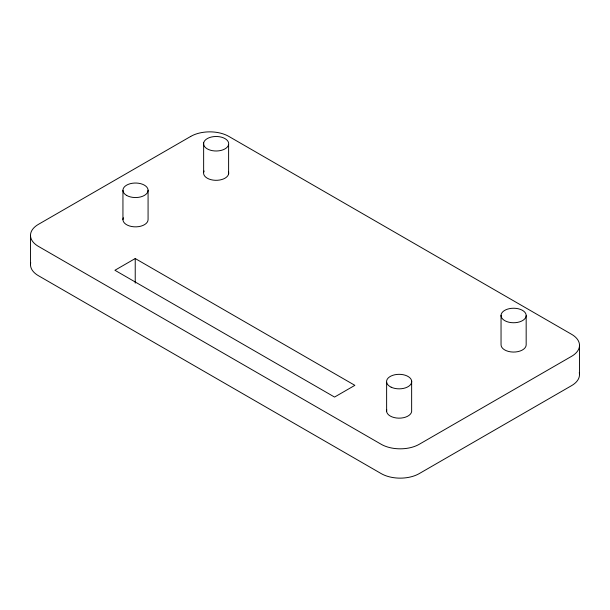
<?xml version="1.0" encoding="UTF-8"?>
<svg xmlns="http://www.w3.org/2000/svg" width="610" height="610" viewBox="0 0 610 610"><rect width="100%" height="100%" fill="white"/><g stroke="black" fill="none" stroke-linecap="round" stroke-linejoin="round"><path stroke-width="0.91" d="M135.229 258.541L114.916 270.268L334.554 397.072L354.867 385.345L135.229 258.541L135.229 283.131M579.5 345.313L579.5 374.631M526.171 315.721A12.566 7.259 0 0 1 506.986 321.661A12.566 7.259 0 0 1 507.68 309.095A12.566 7.259 0 0 1 526.171 315.721L526.171 345.046A12.566 7.259 0 0 1 513.208 352.062A12.566 7.259 0 0 1 501.046 344.581L501.046 315.263M411.643 380.869L411.643 410.195A12.566 7.259 0 0 1 398.726 418.155A12.566 7.259 0 0 1 386.732 409.729M386.626 382.302L386.626 411.62M228.613 144.57A12.566 7.259 0 0 1 208.65 149.572A12.566 7.259 0 0 1 211.121 137.09A12.566 7.259 0 0 1 228.613 144.57L228.613 173.888M203.641 142.915L203.641 172.233M148.077 190.228L148.077 219.554A12.566 7.259 0 0 1 133.964 226.806A12.566 7.259 0 0 1 123.35 217.785M122.945 190.343L122.945 219.661M30.5 235.368L30.5 264.687M579.271 372.603A26.931 15.547 0 0 1 571.608 385.627L419.261 473.589A26.931 15.547 0 0 1 381.174 473.589L38.392 275.682A26.931 15.547 0 0 1 30.729 262.658M228.559 171.997A12.566 7.259 0 0 1 215.246 180.301A12.566 7.259 0 0 1 204.083 170.998M190.739 136.411L38.392 224.373A26.931 15.547 0 0 0 38.392 246.364L381.174 444.271A26.931 15.547 0 0 0 419.261 444.271L571.608 356.309A26.931 15.547 0 0 0 571.608 334.318L228.826 136.411A26.931 15.547 0 0 0 190.739 136.411M126.689 195.459A12.566 7.259 0 0 0 147.673 192.112A12.566 7.259 0 0 0 132.164 183.29A12.566 7.259 0 0 0 126.689 195.459M391.162 387.197A12.566 7.259 0 0 0 411.536 382.767A12.566 7.259 0 0 0 394.7 374.792A12.566 7.259 0 0 0 391.162 387.197"/></g></svg>
